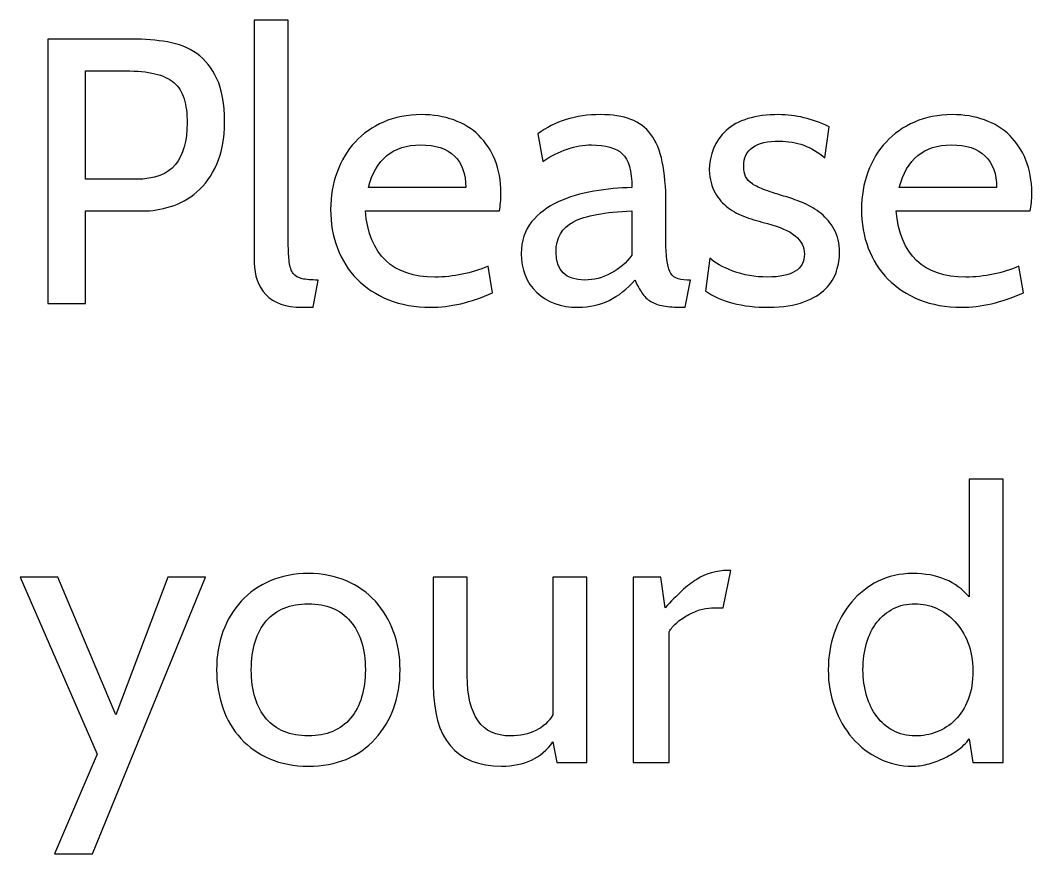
# Model space of a CAD drawing. Header units: centimetres. Extents: x -24 to 24.1, y -20.7 to 0.5.
# Drawn here: x 6.301 to 8.569, y -6.901 to -5.032 of the extents above; entities that cross this region are included whole.
import ezdxf

# ---------------------------------------------------------------- set-up
doc = ezdxf.new("R2010")
doc.units = ezdxf.units.CM
doc.header["$MEASUREMENT"] = 0
doc.layers.add('Layer 1', color=7, linetype='Continuous')

msp = doc.modelspace()

# ---------------------------------------------------------------- linework, layer by layer
at = {"layer": 'Layer 1', "color": 250}
for points, knots in [([(6.96913, -5.61469), (6.96913, -5.61469), (6.95812, -5.67565), (6.95812, -5.67565), (6.95812, -5.67565), (6.95812, -5.67565), (6.93357, -5.67565), (6.93357, -5.67565), (6.93357, -5.67565), (6.89631, -5.67565), (6.86908, -5.66619), (6.85186, -5.64728), (6.85186, -5.64728), (6.83465, -5.62837), (6.82604, -5.60453), (6.82604, -5.57574), (6.82604, -5.57574), (6.82604, -5.57574), (6.82604, -5.03218), (6.82604, -5.03218), (6.82604, -5.03218), (6.82604, -5.03218), (6.90224, -5.03218), (6.90224, -5.03218), (6.90224, -5.03218), (6.90224, -5.03218), (6.90224, -5.53171), (6.90224, -5.53171), (6.90224, -5.53171), (6.90224, -5.54921), (6.90295, -5.56346), (6.90436, -5.57447), (6.90436, -5.57447), (6.90577, -5.58548), (6.90873, -5.59394), (6.91325, -5.59987), (6.91325, -5.59987), (6.91776, -5.6058), (6.9244, -5.60975), (6.93314, -5.61172), (6.93314, -5.61172), (6.94189, -5.6137), (6.95389, -5.61469), (6.96913, -5.61469)], [0, 0, 0, 0, 0.0833333, 0.0833333, 0.0833333, 0.0833333, 0.1666667, 0.1666667, 0.1666667, 0.1666667, 0.25, 0.25, 0.25, 0.25, 0.3333333, 0.3333333, 0.3333333, 0.3333333, 0.4166667, 0.4166667, 0.4166667, 0.4166667, 0.5, 0.5, 0.5, 0.5, 0.5833333, 0.5833333, 0.5833333, 0.5833333, 0.6666667, 0.6666667, 0.6666667, 0.6666667, 0.75, 0.75, 0.75, 0.75, 0.8333333, 0.8333333, 0.8333333, 0.8333333, 1, 1, 1, 1]), ([(6.44758, -5.45975), (6.44758, -5.45975), (6.44758, -5.66718), (6.44758, -5.66718), (6.44758, -5.66718), (6.44758, -5.66718), (6.36291, -5.66718), (6.36291, -5.66718), (6.36291, -5.66718), (6.36291, -5.66718), (6.36291, -5.07451), (6.36291, -5.07451), (6.36291, -5.07451), (6.36291, -5.07451), (6.55257, -5.07451), (6.55257, -5.07451), (6.55257, -5.07451), (6.58023, -5.07451), (6.60647, -5.07663), (6.63131, -5.08086), (6.63131, -5.08086), (6.65614, -5.08509), (6.67802, -5.09384), (6.69692, -5.10711), (6.69692, -5.10711), (6.71583, -5.12037), (6.73093, -5.13914), (6.74222, -5.16341), (6.74222, -5.16341), (6.75351, -5.18768), (6.75916, -5.21957), (6.75916, -5.25909), (6.75916, -5.25909), (6.75916, -5.29747), (6.75337, -5.3295), (6.7418, -5.35518), (6.7418, -5.35518), (6.73023, -5.38086), (6.71541, -5.40147), (6.69735, -5.41699), (6.69735, -5.41699), (6.67929, -5.43251), (6.65953, -5.44352), (6.63808, -5.45001), (6.63808, -5.45001), (6.61663, -5.4565), (6.59603, -5.45975), (6.57627, -5.45975), (6.57627, -5.45975), (6.57627, -5.45975), (6.44758, -5.45975), (6.44758, -5.45975)], [0, 0, 0, 0, 0.0714286, 0.0714286, 0.0714286, 0.0714286, 0.1428571, 0.1428571, 0.1428571, 0.1428571, 0.2142857, 0.2142857, 0.2142857, 0.2142857, 0.2857143, 0.2857143, 0.2857143, 0.2857143, 0.3571429, 0.3571429, 0.3571429, 0.3571429, 0.4285714, 0.4285714, 0.4285714, 0.4285714, 0.5, 0.5, 0.5, 0.5, 0.5714286, 0.5714286, 0.5714286, 0.5714286, 0.6428571, 0.6428571, 0.6428571, 0.6428571, 0.7142857, 0.7142857, 0.7142857, 0.7142857, 0.7857143, 0.7857143, 0.7857143, 0.7857143, 0.8571429, 0.8571429, 0.8571429, 0.8571429, 1, 1, 1, 1]), ([(6.44758, -5.14563), (6.44758, -5.14563), (6.44758, -5.38863), (6.44758, -5.38863), (6.44758, -5.38863), (6.44758, -5.38863), (6.56103, -5.38863), (6.56103, -5.38863), (6.56103, -5.38863), (6.60224, -5.38863), (6.63159, -5.37762), (6.64909, -5.35575), (6.64909, -5.35575), (6.66659, -5.33387), (6.67533, -5.30283), (6.67533, -5.26247), (6.67533, -5.26247), (6.67533, -5.24145), (6.67308, -5.22338), (6.66856, -5.20828), (6.66856, -5.20828), (6.66405, -5.19319), (6.65643, -5.18119), (6.6457, -5.17202), (6.6457, -5.17202), (6.63498, -5.16299), (6.62072, -5.15636), (6.60294, -5.15198), (6.60294, -5.15198), (6.58516, -5.14775), (6.56329, -5.14563), (6.53733, -5.14563), (6.53733, -5.14563), (6.53733, -5.14563), (6.44758, -5.14563), (6.44758, -5.14563)], [0, 0, 0, 0, 0.1, 0.1, 0.1, 0.1, 0.2, 0.2, 0.2, 0.2, 0.3, 0.3, 0.3, 0.3, 0.4, 0.4, 0.4, 0.4, 0.5, 0.5, 0.5, 0.5, 0.6, 0.6, 0.6, 0.6, 0.7, 0.7, 0.7, 0.7, 0.8, 0.8, 0.8, 0.8, 1, 1, 1, 1]), ([(7.37553, -5.45975), (7.37553, -5.45975), (7.07496, -5.45975), (7.07496, -5.45975), (7.07496, -5.45975), (7.08399, -5.55852), (7.13592, -5.60791), (7.23075, -5.60791), (7.23075, -5.60791), (7.27308, -5.60791), (7.31287, -5.59973), (7.35013, -5.58336), (7.35013, -5.58336), (7.35013, -5.58336), (7.36029, -5.64347), (7.36029, -5.64347), (7.36029, -5.64347), (7.31118, -5.66492), (7.2649, -5.67565), (7.22143, -5.67565), (7.22143, -5.67565), (7.18644, -5.67565), (7.15497, -5.67), (7.12703, -5.65871), (7.12703, -5.65871), (7.09909, -5.64742), (7.07552, -5.63204), (7.05633, -5.61257), (7.05633, -5.61257), (7.03714, -5.5931), (7.02247, -5.56995), (7.01231, -5.54314), (7.01231, -5.54314), (7.00215, -5.51633), (6.99707, -5.4874), (6.99707, -5.45636), (6.99707, -5.45636), (6.99707, -5.42644), (7.00186, -5.3985), (7.01146, -5.37254), (7.01146, -5.37254), (7.02106, -5.34657), (7.0346, -5.32414), (7.0521, -5.30523), (7.0521, -5.30523), (7.0696, -5.28632), (7.09091, -5.27136), (7.11602, -5.26036), (7.11602, -5.26036), (7.14114, -5.24935), (7.16922, -5.24384), (7.20027, -5.24384), (7.20027, -5.24384), (7.2268, -5.24384), (7.25107, -5.2478), (7.27308, -5.2557), (7.27308, -5.2557), (7.29509, -5.2636), (7.31386, -5.27517), (7.32938, -5.29041), (7.32938, -5.29041), (7.34491, -5.30565), (7.35704, -5.32414), (7.36579, -5.34587), (7.36579, -5.34587), (7.37454, -5.3676), (7.37891, -5.39201), (7.37891, -5.41911), (7.37891, -5.41911), (7.37891, -5.43491), (7.37779, -5.44846), (7.37553, -5.45975)], [0, 0, 0, 0, 0.0526316, 0.0526316, 0.0526316, 0.0526316, 0.1052632, 0.1052632, 0.1052632, 0.1052632, 0.1578947, 0.1578947, 0.1578947, 0.1578947, 0.2105263, 0.2105263, 0.2105263, 0.2105263, 0.2631579, 0.2631579, 0.2631579, 0.2631579, 0.3157895, 0.3157895, 0.3157895, 0.3157895, 0.3684211, 0.3684211, 0.3684211, 0.3684211, 0.4210526, 0.4210526, 0.4210526, 0.4210526, 0.4736842, 0.4736842, 0.4736842, 0.4736842, 0.5263158, 0.5263158, 0.5263158, 0.5263158, 0.5789474, 0.5789474, 0.5789474, 0.5789474, 0.6315789, 0.6315789, 0.6315789, 0.6315789, 0.6842105, 0.6842105, 0.6842105, 0.6842105, 0.7368421, 0.7368421, 0.7368421, 0.7368421, 0.7894737, 0.7894737, 0.7894737, 0.7894737, 0.8421053, 0.8421053, 0.8421053, 0.8421053, 0.8947368, 0.8947368, 0.8947368, 0.8947368, 1, 1, 1, 1]), ([(7.80395, -5.61469), (7.80395, -5.61469), (7.79209, -5.67565), (7.79209, -5.67565), (7.79209, -5.67565), (7.79209, -5.67565), (7.78617, -5.67565), (7.78617, -5.67565), (7.78617, -5.67565), (7.76923, -5.67565), (7.75512, -5.67466), (7.74383, -5.67268), (7.74383, -5.67268), (7.73255, -5.67071), (7.72295, -5.66732), (7.71505, -5.66252), (7.71505, -5.66252), (7.70715, -5.65773), (7.70051, -5.65138), (7.69515, -5.64347), (7.69515, -5.64347), (7.68979, -5.63557), (7.68457, -5.62598), (7.67949, -5.61469), (7.67949, -5.61469), (7.64449, -5.65533), (7.60216, -5.67565), (7.55249, -5.67565), (7.55249, -5.67565), (7.51354, -5.67565), (7.4825, -5.6645), (7.45935, -5.6422), (7.45935, -5.6422), (7.43621, -5.61991), (7.42464, -5.59098), (7.42464, -5.55542), (7.42464, -5.55542), (7.42464, -5.52663), (7.4324, -5.50293), (7.44792, -5.4843), (7.44792, -5.4843), (7.46345, -5.46567), (7.4832, -5.45071), (7.50719, -5.43943), (7.50719, -5.43943), (7.53118, -5.42814), (7.55785, -5.42009), (7.5872, -5.4153), (7.5872, -5.4153), (7.61655, -5.4105), (7.64506, -5.40782), (7.67271, -5.40725), (7.67271, -5.40725), (7.67271, -5.37), (7.66552, -5.34474), (7.65112, -5.33148), (7.65112, -5.33148), (7.63673, -5.31821), (7.61373, -5.31158), (7.58212, -5.31158), (7.58212, -5.31158), (7.546, -5.31158), (7.50959, -5.324), (7.4729, -5.34883), (7.4729, -5.34883), (7.4729, -5.34883), (7.46189, -5.28703), (7.46189, -5.28703), (7.46189, -5.28703), (7.49915, -5.25824), (7.546, -5.24384), (7.60244, -5.24384), (7.60244, -5.24384), (7.62897, -5.24384), (7.65155, -5.24737), (7.67017, -5.25443), (7.67017, -5.25443), (7.6888, -5.26148), (7.7039, -5.27277), (7.71547, -5.2883), (7.71547, -5.2883), (7.72704, -5.30382), (7.73551, -5.32428), (7.74087, -5.34968), (7.74087, -5.34968), (7.74623, -5.37508), (7.74891, -5.40612), (7.74891, -5.44281), (7.74891, -5.44281), (7.74891, -5.44281), (7.74891, -5.52748), (7.74891, -5.52748), (7.74891, -5.52748), (7.74891, -5.56022), (7.75174, -5.58294), (7.75738, -5.59564), (7.75738, -5.59564), (7.76303, -5.60834), (7.77601, -5.61469), (7.79633, -5.61469), (7.79633, -5.61469), (7.79633, -5.61469), (7.80395, -5.61469), (7.80395, -5.61469)], [0, 0, 0, 0, 0.037037, 0.037037, 0.037037, 0.037037, 0.0740741, 0.0740741, 0.0740741, 0.0740741, 0.1111111, 0.1111111, 0.1111111, 0.1111111, 0.1481481, 0.1481481, 0.1481481, 0.1481481, 0.1851852, 0.1851852, 0.1851852, 0.1851852, 0.2222222, 0.2222222, 0.2222222, 0.2222222, 0.2592593, 0.2592593, 0.2592593, 0.2592593, 0.2962963, 0.2962963, 0.2962963, 0.2962963, 0.3333333, 0.3333333, 0.3333333, 0.3333333, 0.3703704, 0.3703704, 0.3703704, 0.3703704, 0.4074074, 0.4074074, 0.4074074, 0.4074074, 0.4444444, 0.4444444, 0.4444444, 0.4444444, 0.4814815, 0.4814815, 0.4814815, 0.4814815, 0.5185185, 0.5185185, 0.5185185, 0.5185185, 0.5555556, 0.5555556, 0.5555556, 0.5555556, 0.5925926, 0.5925926, 0.5925926, 0.5925926, 0.6296296, 0.6296296, 0.6296296, 0.6296296, 0.6666667, 0.6666667, 0.6666667, 0.6666667, 0.7037037, 0.7037037, 0.7037037, 0.7037037, 0.7407407, 0.7407407, 0.7407407, 0.7407407, 0.7777778, 0.7777778, 0.7777778, 0.7777778, 0.8148148, 0.8148148, 0.8148148, 0.8148148, 0.8518519, 0.8518519, 0.8518519, 0.8518519, 0.8888889, 0.8888889, 0.8888889, 0.8888889, 0.9259259, 0.9259259, 0.9259259, 0.9259259, 1, 1, 1, 1]), ([(7.98005, -5.67565), (7.91966, -5.67565), (7.87224, -5.66351), (7.83781, -5.63924), (7.83781, -5.63924), (7.83781, -5.63924), (7.84713, -5.56558), (7.84713, -5.56558), (7.84713, -5.56558), (7.85842, -5.57574), (7.87577, -5.58534), (7.8992, -5.59437), (7.8992, -5.59437), (7.92262, -5.6034), (7.94844, -5.60791), (7.97667, -5.60791), (7.97667, -5.60791), (8.03198, -5.60791), (8.05964, -5.5907), (8.05964, -5.55627), (8.05964, -5.55627), (8.05964, -5.52522), (8.03198, -5.50236), (7.97667, -5.48769), (7.97667, -5.48769), (7.95973, -5.48373), (7.94379, -5.47908), (7.92883, -5.47372), (7.92883, -5.47372), (7.91387, -5.46835), (7.90047, -5.4613), (7.88861, -5.45255), (7.88861, -5.45255), (7.87676, -5.4438), (7.86702, -5.43265), (7.8594, -5.41911), (7.8594, -5.41911), (7.85178, -5.40556), (7.84741, -5.38863), (7.84628, -5.36831), (7.84628, -5.36831), (7.84628, -5.33275), (7.85898, -5.30311), (7.88438, -5.27941), (7.88438, -5.27941), (7.90978, -5.2557), (7.94901, -5.24384), (8.00207, -5.24384), (8.00207, -5.24384), (8.03989, -5.24384), (8.07742, -5.25288), (8.11467, -5.27094), (8.11467, -5.27094), (8.11467, -5.27094), (8.10536, -5.34037), (8.10536, -5.34037), (8.10536, -5.34037), (8.07601, -5.31553), (8.04214, -5.30311), (8.00376, -5.30311), (8.00376, -5.30311), (7.95014, -5.30311), (7.92333, -5.32188), (7.92333, -5.35942), (7.92333, -5.35942), (7.92333, -5.36845), (7.92474, -5.37621), (7.92756, -5.38242), (7.92756, -5.38242), (7.93038, -5.38863), (7.93546, -5.39427), (7.9428, -5.39907), (7.9428, -5.39907), (7.95014, -5.40387), (7.96002, -5.40852), (7.97243, -5.41318), (7.97243, -5.41318), (7.98485, -5.41769), (8.00066, -5.42277), (8.01985, -5.42842), (8.01985, -5.42842), (8.0317, -5.43181), (8.04454, -5.43646), (8.05837, -5.44239), (8.05837, -5.44239), (8.0722, -5.44832), (8.08504, -5.45608), (8.09689, -5.46567), (8.09689, -5.46567), (8.10875, -5.47527), (8.11863, -5.48712), (8.12653, -5.50123), (8.12653, -5.50123), (8.13443, -5.51534), (8.13838, -5.53228), (8.13838, -5.55203), (8.13838, -5.55203), (8.13838, -5.56558), (8.13612, -5.57969), (8.13161, -5.59437), (8.13161, -5.59437), (8.12709, -5.60904), (8.11891, -5.62231), (8.10705, -5.63416), (8.10705, -5.63416), (8.0952, -5.64601), (8.07897, -5.65589), (8.05837, -5.66379), (8.05837, -5.66379), (8.03777, -5.6717), (8.01166, -5.67565), (7.98005, -5.67565)], [0, 0, 0, 0, 0.0344828, 0.0344828, 0.0344828, 0.0344828, 0.0689655, 0.0689655, 0.0689655, 0.0689655, 0.1034483, 0.1034483, 0.1034483, 0.1034483, 0.137931, 0.137931, 0.137931, 0.137931, 0.1724138, 0.1724138, 0.1724138, 0.1724138, 0.2068966, 0.2068966, 0.2068966, 0.2068966, 0.2413793, 0.2413793, 0.2413793, 0.2413793, 0.2758621, 0.2758621, 0.2758621, 0.2758621, 0.3103448, 0.3103448, 0.3103448, 0.3103448, 0.3448276, 0.3448276, 0.3448276, 0.3448276, 0.3793103, 0.3793103, 0.3793103, 0.3793103, 0.4137931, 0.4137931, 0.4137931, 0.4137931, 0.4482759, 0.4482759, 0.4482759, 0.4482759, 0.4827586, 0.4827586, 0.4827586, 0.4827586, 0.5172414, 0.5172414, 0.5172414, 0.5172414, 0.5517241, 0.5517241, 0.5517241, 0.5517241, 0.5862069, 0.5862069, 0.5862069, 0.5862069, 0.6206897, 0.6206897, 0.6206897, 0.6206897, 0.6551724, 0.6551724, 0.6551724, 0.6551724, 0.6896552, 0.6896552, 0.6896552, 0.6896552, 0.7241379, 0.7241379, 0.7241379, 0.7241379, 0.7586207, 0.7586207, 0.7586207, 0.7586207, 0.7931034, 0.7931034, 0.7931034, 0.7931034, 0.8275862, 0.8275862, 0.8275862, 0.8275862, 0.862069, 0.862069, 0.862069, 0.862069, 0.8965517, 0.8965517, 0.8965517, 0.8965517, 0.9310345, 0.9310345, 0.9310345, 0.9310345, 1, 1, 1, 1]), ([(8.56595, -5.45975), (8.56595, -5.45975), (8.26538, -5.45975), (8.26538, -5.45975), (8.26538, -5.45975), (8.27441, -5.55852), (8.32634, -5.60791), (8.42117, -5.60791), (8.42117, -5.60791), (8.4635, -5.60791), (8.50329, -5.59973), (8.54055, -5.58336), (8.54055, -5.58336), (8.54055, -5.58336), (8.55071, -5.64347), (8.55071, -5.64347), (8.55071, -5.64347), (8.5016, -5.66492), (8.45532, -5.67565), (8.41185, -5.67565), (8.41185, -5.67565), (8.37686, -5.67565), (8.34539, -5.67), (8.31745, -5.65871), (8.31745, -5.65871), (8.28951, -5.64742), (8.26594, -5.63204), (8.24675, -5.61257), (8.24675, -5.61257), (8.22756, -5.5931), (8.21289, -5.56995), (8.20273, -5.54314), (8.20273, -5.54314), (8.19257, -5.51633), (8.18749, -5.4874), (8.18749, -5.45636), (8.18749, -5.45636), (8.18749, -5.42644), (8.19228, -5.3985), (8.20188, -5.37254), (8.20188, -5.37254), (8.21148, -5.34657), (8.22502, -5.32414), (8.24252, -5.30523), (8.24252, -5.30523), (8.26002, -5.28632), (8.28133, -5.27136), (8.30644, -5.26036), (8.30644, -5.26036), (8.33156, -5.24935), (8.35964, -5.24384), (8.39069, -5.24384), (8.39069, -5.24384), (8.41722, -5.24384), (8.44149, -5.2478), (8.4635, -5.2557), (8.4635, -5.2557), (8.48551, -5.2636), (8.50428, -5.27517), (8.5198, -5.29041), (8.5198, -5.29041), (8.53533, -5.30565), (8.54746, -5.32414), (8.55621, -5.34587), (8.55621, -5.34587), (8.56496, -5.3676), (8.56933, -5.39201), (8.56933, -5.41911), (8.56933, -5.41911), (8.56933, -5.43491), (8.56821, -5.44846), (8.56595, -5.45975)], [0, 0, 0, 0, 0.0526316, 0.0526316, 0.0526316, 0.0526316, 0.1052632, 0.1052632, 0.1052632, 0.1052632, 0.1578947, 0.1578947, 0.1578947, 0.1578947, 0.2105263, 0.2105263, 0.2105263, 0.2105263, 0.2631579, 0.2631579, 0.2631579, 0.2631579, 0.3157895, 0.3157895, 0.3157895, 0.3157895, 0.3684211, 0.3684211, 0.3684211, 0.3684211, 0.4210526, 0.4210526, 0.4210526, 0.4210526, 0.4736842, 0.4736842, 0.4736842, 0.4736842, 0.5263158, 0.5263158, 0.5263158, 0.5263158, 0.5789474, 0.5789474, 0.5789474, 0.5789474, 0.6315789, 0.6315789, 0.6315789, 0.6315789, 0.6842105, 0.6842105, 0.6842105, 0.6842105, 0.7368421, 0.7368421, 0.7368421, 0.7368421, 0.7894737, 0.7894737, 0.7894737, 0.7894737, 0.8421053, 0.8421053, 0.8421053, 0.8421053, 0.8947368, 0.8947368, 0.8947368, 0.8947368, 1, 1, 1, 1]), ([(7.19857, -5.31158), (7.13705, -5.31158), (7.0981, -5.34347), (7.08173, -5.40725), (7.08173, -5.40725), (7.08173, -5.40725), (7.30017, -5.40725), (7.30017, -5.40725), (7.30017, -5.40725), (7.30017, -5.37677), (7.29171, -5.35321), (7.27477, -5.33656), (7.27477, -5.33656), (7.25784, -5.3199), (7.23244, -5.31158), (7.19857, -5.31158)], [0, 0, 0, 0, 0.2, 0.2, 0.2, 0.2, 0.4, 0.4, 0.4, 0.4, 0.6, 0.6, 0.6, 0.6, 1, 1, 1, 1]), ([(8.38899, -5.31158), (8.32747, -5.31158), (8.28852, -5.34347), (8.27215, -5.40725), (8.27215, -5.40725), (8.27215, -5.40725), (8.49059, -5.40725), (8.49059, -5.40725), (8.49059, -5.40725), (8.49059, -5.37677), (8.48213, -5.35321), (8.46519, -5.33656), (8.46519, -5.33656), (8.44826, -5.3199), (8.42286, -5.31158), (8.38899, -5.31158)], [0, 0, 0, 0, 0.2, 0.2, 0.2, 0.2, 0.4, 0.4, 0.4, 0.4, 0.6, 0.6, 0.6, 0.6, 1, 1, 1, 1]), ([(7.67271, -5.55881), (7.67271, -5.55881), (7.67271, -5.45975), (7.67271, -5.45975), (7.67271, -5.45975), (7.61175, -5.462), (7.56815, -5.47005), (7.5419, -5.48388), (7.5419, -5.48388), (7.51566, -5.4977), (7.50253, -5.52014), (7.50253, -5.55119), (7.50253, -5.55119), (7.50253, -5.59352), (7.52398, -5.61469), (7.56688, -5.61469), (7.56688, -5.61469), (7.5872, -5.61469), (7.60682, -5.60961), (7.62572, -5.59945), (7.62572, -5.59945), (7.64463, -5.58929), (7.6603, -5.57574), (7.67271, -5.55881)], [0, 0, 0, 0, 0.1428571, 0.1428571, 0.1428571, 0.1428571, 0.2857143, 0.2857143, 0.2857143, 0.2857143, 0.4285714, 0.4285714, 0.4285714, 0.4285714, 0.5714286, 0.5714286, 0.5714286, 0.5714286, 0.7142857, 0.7142857, 0.7142857, 0.7142857, 1, 1, 1, 1]), ([(8.50499, -6.69589), (8.50499, -6.69589), (8.43726, -6.69589), (8.43726, -6.69589), (8.43726, -6.69589), (8.43726, -6.69589), (8.42879, -6.6434), (8.42879, -6.6434), (8.42879, -6.6434), (8.42202, -6.65299), (8.41341, -6.66146), (8.40297, -6.6688), (8.40297, -6.6688), (8.39253, -6.67613), (8.38152, -6.68248), (8.36995, -6.68785), (8.36995, -6.68785), (8.35838, -6.69321), (8.34666, -6.6973), (8.33481, -6.70012), (8.33481, -6.70012), (8.32296, -6.70295), (8.31195, -6.70436), (8.30179, -6.70436), (8.30179, -6.70436), (8.27526, -6.70436), (8.25043, -6.69871), (8.22728, -6.68742), (8.22728, -6.68742), (8.20414, -6.67613), (8.1841, -6.66075), (8.16717, -6.64128), (8.16717, -6.64128), (8.15024, -6.62181), (8.13697, -6.59895), (8.12738, -6.5727), (8.12738, -6.5727), (8.11778, -6.54645), (8.11298, -6.51837), (8.11298, -6.48846), (8.11298, -6.48846), (8.11298, -6.45967), (8.1175, -6.43215), (8.12653, -6.40591), (8.12653, -6.40591), (8.13556, -6.37966), (8.1484, -6.35666), (8.16505, -6.3369), (8.16505, -6.3369), (8.1817, -6.31715), (8.2016, -6.30148), (8.22474, -6.28991), (8.22474, -6.28991), (8.24789, -6.27834), (8.27357, -6.27255), (8.30179, -6.27255), (8.30179, -6.27255), (8.35767, -6.27255), (8.4, -6.29005), (8.42879, -6.32505), (8.42879, -6.32505), (8.42879, -6.32505), (8.42879, -6.06089), (8.42879, -6.06089), (8.42879, -6.06089), (8.42879, -6.06089), (8.50499, -6.06089), (8.50499, -6.06089), (8.50499, -6.06089), (8.50499, -6.06089), (8.50499, -6.69589), (8.50499, -6.69589)], [0, 0, 0, 0, 0.0526316, 0.0526316, 0.0526316, 0.0526316, 0.1052632, 0.1052632, 0.1052632, 0.1052632, 0.1578947, 0.1578947, 0.1578947, 0.1578947, 0.2105263, 0.2105263, 0.2105263, 0.2105263, 0.2631579, 0.2631579, 0.2631579, 0.2631579, 0.3157895, 0.3157895, 0.3157895, 0.3157895, 0.3684211, 0.3684211, 0.3684211, 0.3684211, 0.4210526, 0.4210526, 0.4210526, 0.4210526, 0.4736842, 0.4736842, 0.4736842, 0.4736842, 0.5263158, 0.5263158, 0.5263158, 0.5263158, 0.5789474, 0.5789474, 0.5789474, 0.5789474, 0.6315789, 0.6315789, 0.6315789, 0.6315789, 0.6842105, 0.6842105, 0.6842105, 0.6842105, 0.7368421, 0.7368421, 0.7368421, 0.7368421, 0.7894737, 0.7894737, 0.7894737, 0.7894737, 0.8421053, 0.8421053, 0.8421053, 0.8421053, 0.8947368, 0.8947368, 0.8947368, 0.8947368, 1, 1, 1, 1]), ([(6.71682, -6.28102), (6.71682, -6.28102), (6.46282, -6.90078), (6.46282, -6.90078), (6.46282, -6.90078), (6.46282, -6.90078), (6.37815, -6.90078), (6.37815, -6.90078), (6.37815, -6.90078), (6.37815, -6.90078), (6.47383, -6.67726), (6.47383, -6.67726), (6.47383, -6.67726), (6.47383, -6.67726), (6.30111, -6.28102), (6.30111, -6.28102), (6.30111, -6.28102), (6.30111, -6.28102), (6.38577, -6.28102), (6.38577, -6.28102), (6.38577, -6.28102), (6.38577, -6.28102), (6.51531, -6.58921), (6.51531, -6.58921), (6.51531, -6.58921), (6.51531, -6.58921), (6.63215, -6.28102), (6.63215, -6.28102), (6.63215, -6.28102), (6.63215, -6.28102), (6.71682, -6.28102), (6.71682, -6.28102)], [0, 0, 0, 0, 0.1111111, 0.1111111, 0.1111111, 0.1111111, 0.2222222, 0.2222222, 0.2222222, 0.2222222, 0.3333333, 0.3333333, 0.3333333, 0.3333333, 0.4444444, 0.4444444, 0.4444444, 0.4444444, 0.5555556, 0.5555556, 0.5555556, 0.5555556, 0.6666667, 0.6666667, 0.6666667, 0.6666667, 0.7777778, 0.7777778, 0.7777778, 0.7777778, 1, 1, 1, 1]), ([(7.09697, -6.6434), (7.06029, -6.68404), (7.01033, -6.70436), (6.94711, -6.70436), (6.94711, -6.70436), (6.91494, -6.70436), (6.88615, -6.69885), (6.86075, -6.68785), (6.86075, -6.68785), (6.83535, -6.67684), (6.81376, -6.66174), (6.79598, -6.64255), (6.79598, -6.64255), (6.7782, -6.62336), (6.76466, -6.6005), (6.75534, -6.57397), (6.75534, -6.57397), (6.74603, -6.54744), (6.74137, -6.51894), (6.74137, -6.48846), (6.74137, -6.48846), (6.74137, -6.45741), (6.74617, -6.42877), (6.75577, -6.40252), (6.75577, -6.40252), (6.76536, -6.37627), (6.77905, -6.35355), (6.79683, -6.33436), (6.79683, -6.33436), (6.81461, -6.31517), (6.8362, -6.30007), (6.8616, -6.28907), (6.8616, -6.28907), (6.887, -6.27806), (6.91551, -6.27255), (6.94711, -6.27255), (6.94711, -6.27255), (6.97872, -6.27255), (7.00723, -6.27806), (7.03263, -6.28907), (7.03263, -6.28907), (7.05803, -6.30007), (7.07962, -6.31531), (7.0974, -6.33479), (7.0974, -6.33479), (7.11518, -6.35426), (7.12887, -6.37712), (7.13846, -6.40337), (7.13846, -6.40337), (7.14806, -6.42961), (7.15286, -6.45798), (7.15286, -6.48846), (7.15286, -6.48846), (7.15286, -6.55054), (7.13423, -6.60219), (7.09697, -6.6434)], [0, 0, 0, 0, 0.0666667, 0.0666667, 0.0666667, 0.0666667, 0.1333333, 0.1333333, 0.1333333, 0.1333333, 0.2, 0.2, 0.2, 0.2, 0.2666667, 0.2666667, 0.2666667, 0.2666667, 0.3333333, 0.3333333, 0.3333333, 0.3333333, 0.4, 0.4, 0.4, 0.4, 0.4666667, 0.4666667, 0.4666667, 0.4666667, 0.5333333, 0.5333333, 0.5333333, 0.5333333, 0.6, 0.6, 0.6, 0.6, 0.6666667, 0.6666667, 0.6666667, 0.6666667, 0.7333333, 0.7333333, 0.7333333, 0.7333333, 0.8, 0.8, 0.8, 0.8, 0.8666667, 0.8666667, 0.8666667, 0.8666667, 1, 1, 1, 1]), ([(7.57196, -6.69589), (7.57196, -6.69589), (7.50422, -6.69589), (7.50422, -6.69589), (7.50422, -6.69589), (7.50422, -6.69589), (7.49576, -6.65017), (7.49576, -6.65017), (7.49576, -6.65017), (7.46979, -6.68629), (7.43141, -6.70436), (7.38061, -6.70436), (7.38061, -6.70436), (7.27845, -6.70436), (7.22736, -6.64368), (7.22736, -6.52232), (7.22736, -6.52232), (7.22736, -6.52232), (7.22736, -6.28102), (7.22736, -6.28102), (7.22736, -6.28102), (7.22736, -6.28102), (7.30356, -6.28102), (7.30356, -6.28102), (7.30356, -6.28102), (7.30356, -6.28102), (7.30356, -6.50116), (7.30356, -6.50116), (7.30356, -6.50116), (7.30356, -6.59147), (7.33574, -6.63662), (7.40008, -6.63662), (7.40008, -6.63662), (7.44411, -6.63662), (7.476, -6.62082), (7.49576, -6.58921), (7.49576, -6.58921), (7.49576, -6.58921), (7.49576, -6.28102), (7.49576, -6.28102), (7.49576, -6.28102), (7.49576, -6.28102), (7.57196, -6.28102), (7.57196, -6.28102), (7.57196, -6.28102), (7.57196, -6.28102), (7.57196, -6.69589), (7.57196, -6.69589)], [0, 0, 0, 0, 0.0769231, 0.0769231, 0.0769231, 0.0769231, 0.1538462, 0.1538462, 0.1538462, 0.1538462, 0.2307692, 0.2307692, 0.2307692, 0.2307692, 0.3076923, 0.3076923, 0.3076923, 0.3076923, 0.3846154, 0.3846154, 0.3846154, 0.3846154, 0.4615385, 0.4615385, 0.4615385, 0.4615385, 0.5384615, 0.5384615, 0.5384615, 0.5384615, 0.6153846, 0.6153846, 0.6153846, 0.6153846, 0.6923077, 0.6923077, 0.6923077, 0.6923077, 0.7692308, 0.7692308, 0.7692308, 0.7692308, 0.8461538, 0.8461538, 0.8461538, 0.8461538, 1, 1, 1, 1]), ([(7.89454, -6.26578), (7.89454, -6.26578), (7.87761, -6.3496), (7.87761, -6.3496), (7.87761, -6.3496), (7.87761, -6.3496), (7.85136, -6.3496), (7.85136, -6.3496), (7.85136, -6.3496), (7.8429, -6.3496), (7.83387, -6.35115), (7.82427, -6.35426), (7.82427, -6.35426), (7.81468, -6.35736), (7.8055, -6.36146), (7.79675, -6.36654), (7.79675, -6.36654), (7.78801, -6.37162), (7.77996, -6.37726), (7.77262, -6.38347), (7.77262, -6.38347), (7.76529, -6.38968), (7.75992, -6.39617), (7.75654, -6.40294), (7.75654, -6.40294), (7.75654, -6.40294), (7.75654, -6.69589), (7.75654, -6.69589), (7.75654, -6.69589), (7.75654, -6.69589), (7.67526, -6.69589), (7.67526, -6.69589), (7.67526, -6.69589), (7.67526, -6.69589), (7.67526, -6.28102), (7.67526, -6.28102), (7.67526, -6.28102), (7.67526, -6.28102), (7.73791, -6.28102), (7.73791, -6.28102), (7.73791, -6.28102), (7.73791, -6.28102), (7.74722, -6.3496), (7.74722, -6.3496), (7.74722, -6.3496), (7.77319, -6.32025), (7.79675, -6.29894), (7.81792, -6.28568), (7.81792, -6.28568), (7.83909, -6.27241), (7.86237, -6.26578), (7.88777, -6.26578), (7.88777, -6.26578), (7.88777, -6.26578), (7.89454, -6.26578), (7.89454, -6.26578)], [0, 0, 0, 0, 0.0666667, 0.0666667, 0.0666667, 0.0666667, 0.1333333, 0.1333333, 0.1333333, 0.1333333, 0.2, 0.2, 0.2, 0.2, 0.2666667, 0.2666667, 0.2666667, 0.2666667, 0.3333333, 0.3333333, 0.3333333, 0.3333333, 0.4, 0.4, 0.4, 0.4, 0.4666667, 0.4666667, 0.4666667, 0.4666667, 0.5333333, 0.5333333, 0.5333333, 0.5333333, 0.6, 0.6, 0.6, 0.6, 0.6666667, 0.6666667, 0.6666667, 0.6666667, 0.7333333, 0.7333333, 0.7333333, 0.7333333, 0.8, 0.8, 0.8, 0.8, 0.8666667, 0.8666667, 0.8666667, 0.8666667, 1, 1, 1, 1]), ([(7.04109, -6.37924), (7.01908, -6.35327), (6.98775, -6.34029), (6.94711, -6.34029), (6.94711, -6.34029), (6.90647, -6.34029), (6.87501, -6.35313), (6.85271, -6.37881), (6.85271, -6.37881), (6.83041, -6.40449), (6.81927, -6.44104), (6.81927, -6.48846), (6.81927, -6.48846), (6.81927, -6.53587), (6.83041, -6.57242), (6.85271, -6.5981), (6.85271, -6.5981), (6.87501, -6.62378), (6.90647, -6.63662), (6.94711, -6.63662), (6.94711, -6.63662), (6.98832, -6.63662), (7.01993, -6.62336), (7.04194, -6.59683), (7.04194, -6.59683), (7.06395, -6.5703), (7.07496, -6.53418), (7.07496, -6.48846), (7.07496, -6.48846), (7.07496, -6.44161), (7.06367, -6.4052), (7.04109, -6.37924)], [0, 0, 0, 0, 0.1111111, 0.1111111, 0.1111111, 0.1111111, 0.2222222, 0.2222222, 0.2222222, 0.2222222, 0.3333333, 0.3333333, 0.3333333, 0.3333333, 0.4444444, 0.4444444, 0.4444444, 0.4444444, 0.5555556, 0.5555556, 0.5555556, 0.5555556, 0.6666667, 0.6666667, 0.6666667, 0.6666667, 0.7777778, 0.7777778, 0.7777778, 0.7777778, 1, 1, 1, 1]), ([(8.30772, -6.34029), (8.28966, -6.34029), (8.27343, -6.34396), (8.25903, -6.3513), (8.25903, -6.3513), (8.24464, -6.35863), (8.23236, -6.36879), (8.2222, -6.38178), (8.2222, -6.38178), (8.21204, -6.39476), (8.20428, -6.41028), (8.19892, -6.42834), (8.19892, -6.42834), (8.19356, -6.4464), (8.19088, -6.46644), (8.19088, -6.48846), (8.19088, -6.48846), (8.19088, -6.50878), (8.19356, -6.52797), (8.19892, -6.54603), (8.19892, -6.54603), (8.20428, -6.56409), (8.2119, -6.57976), (8.22178, -6.59302), (8.22178, -6.59302), (8.23166, -6.60628), (8.24379, -6.61687), (8.25819, -6.62477), (8.25819, -6.62477), (8.27258, -6.63267), (8.28909, -6.63662), (8.30772, -6.63662), (8.30772, -6.63662), (8.32465, -6.63662), (8.34088, -6.63366), (8.3564, -6.62773), (8.3564, -6.62773), (8.37192, -6.62181), (8.38575, -6.61278), (8.39789, -6.60064), (8.39789, -6.60064), (8.41002, -6.5885), (8.41962, -6.57326), (8.42667, -6.55492), (8.42667, -6.55492), (8.43373, -6.53657), (8.43726, -6.51527), (8.43726, -6.491), (8.43726, -6.491), (8.43726, -6.46729), (8.43359, -6.44612), (8.42625, -6.4275), (8.42625, -6.4275), (8.41891, -6.40887), (8.40918, -6.39306), (8.39704, -6.38008), (8.39704, -6.38008), (8.38491, -6.3671), (8.37108, -6.35722), (8.35555, -6.35045), (8.35555, -6.35045), (8.34003, -6.34368), (8.32409, -6.34029), (8.30772, -6.34029)], [0, 0, 0, 0, 0.0588235, 0.0588235, 0.0588235, 0.0588235, 0.1176471, 0.1176471, 0.1176471, 0.1176471, 0.1764706, 0.1764706, 0.1764706, 0.1764706, 0.2352941, 0.2352941, 0.2352941, 0.2352941, 0.2941176, 0.2941176, 0.2941176, 0.2941176, 0.3529412, 0.3529412, 0.3529412, 0.3529412, 0.4117647, 0.4117647, 0.4117647, 0.4117647, 0.4705882, 0.4705882, 0.4705882, 0.4705882, 0.5294118, 0.5294118, 0.5294118, 0.5294118, 0.5882353, 0.5882353, 0.5882353, 0.5882353, 0.6470588, 0.6470588, 0.6470588, 0.6470588, 0.7058824, 0.7058824, 0.7058824, 0.7058824, 0.7647059, 0.7647059, 0.7647059, 0.7647059, 0.8235294, 0.8235294, 0.8235294, 0.8235294, 0.8823529, 0.8823529, 0.8823529, 0.8823529, 1, 1, 1, 1])]:
    msp.add_open_spline(points, degree=3, knots=knots, dxfattribs=at)

doc.saveas('drawing.dxf')
